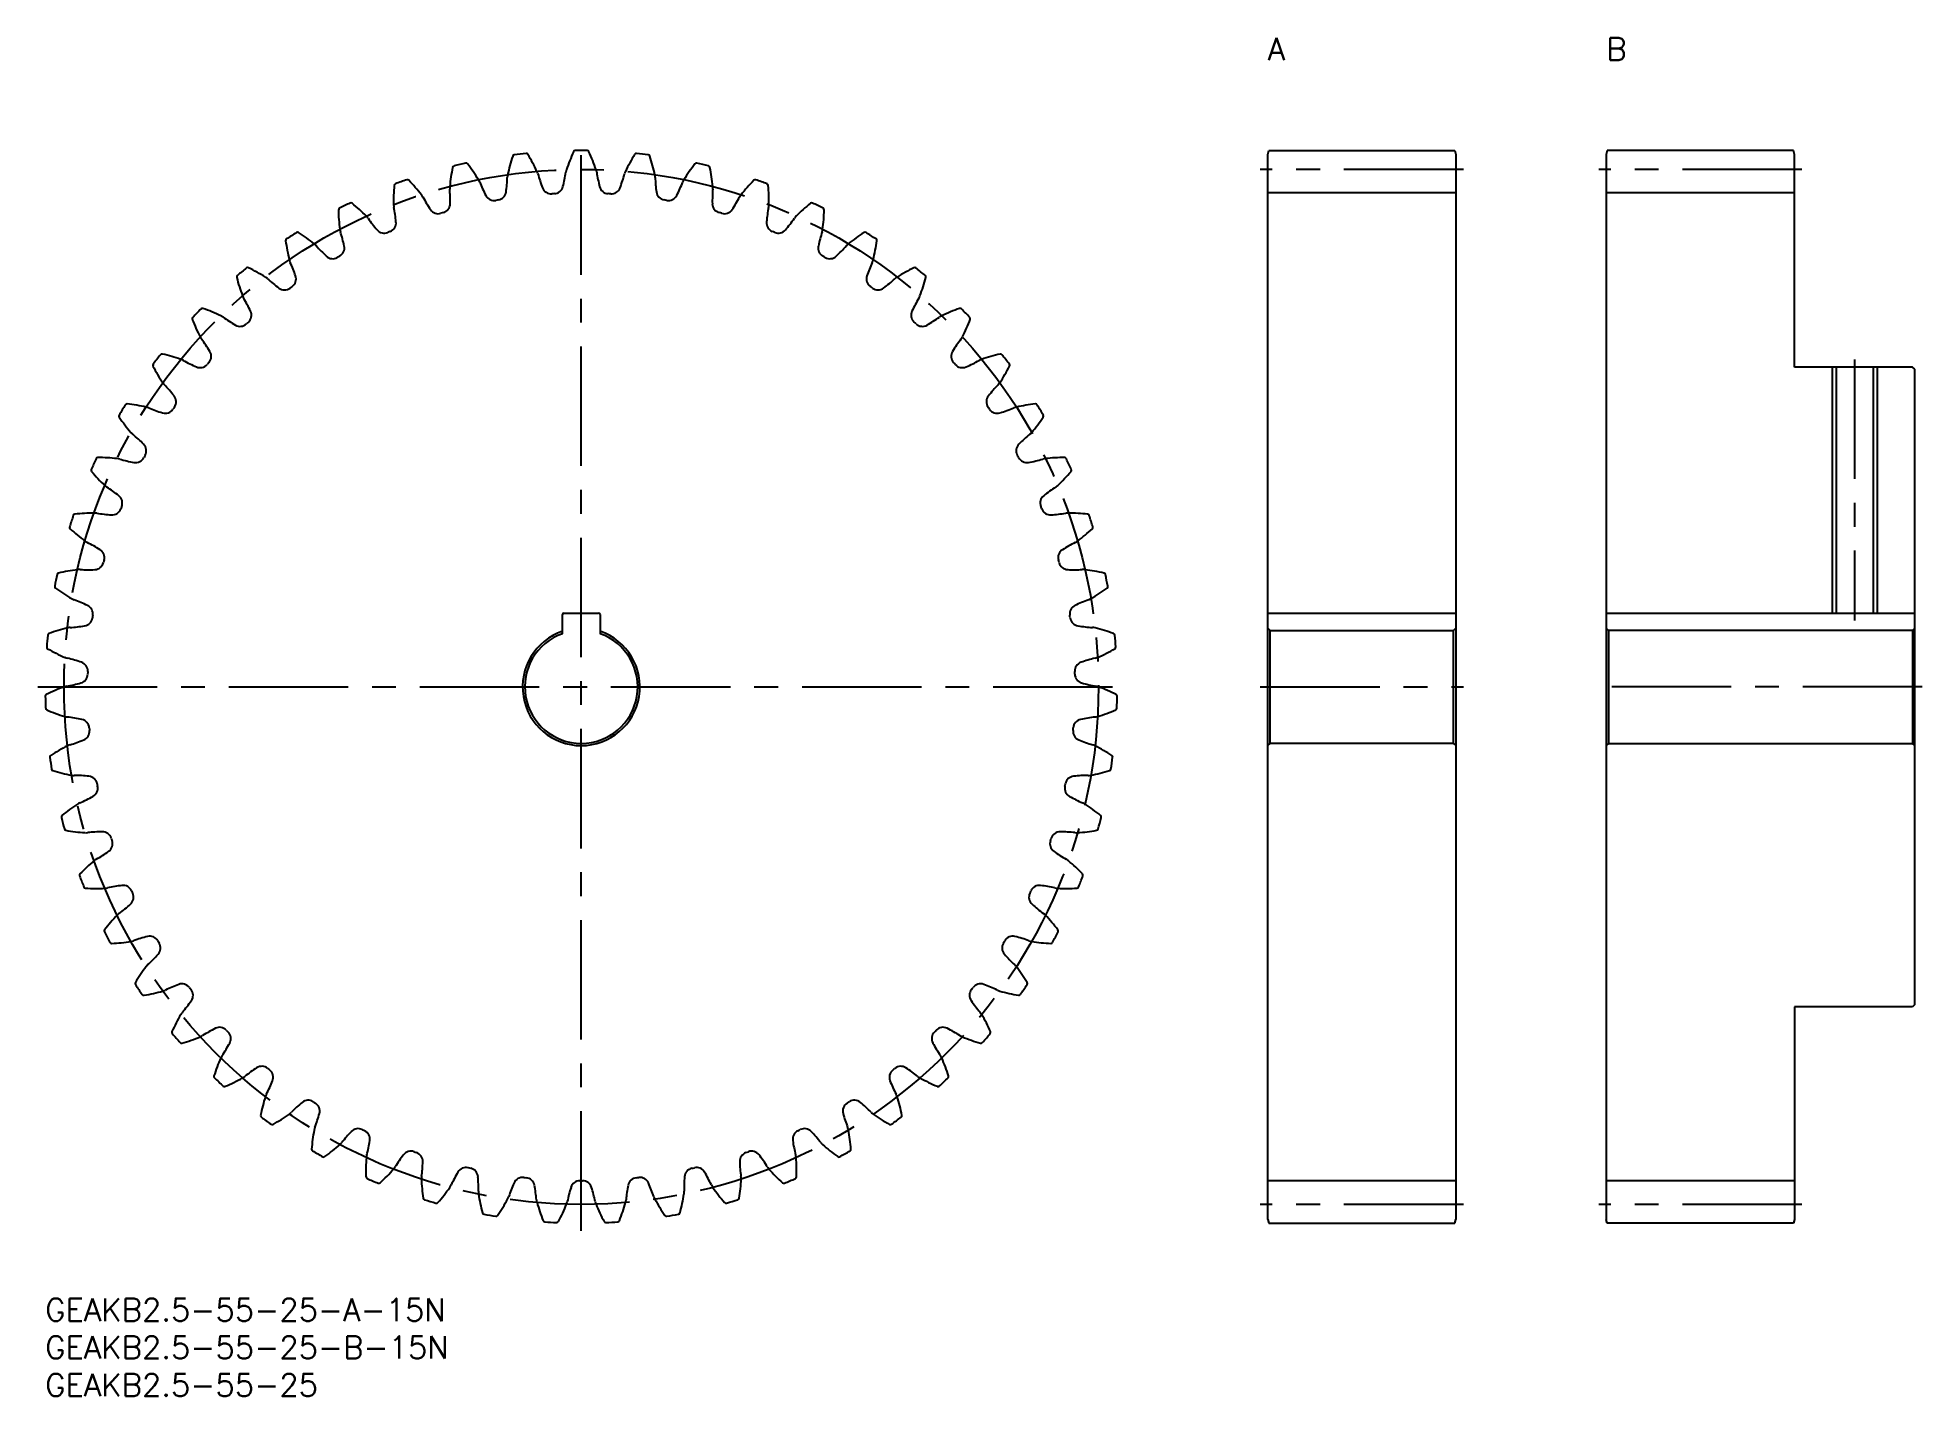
# Model space of a CAD drawing. Extents: x -1 to 250, y -13 to 167.
import ezdxf

# ---------------------------------------------------------------- set-up
doc = ezdxf.new("R2010")
doc.units = 0
doc.header["$LTSCALE"] = 0.5
doc.linetypes.add('CENTER', pattern=[50.8, 31.75, -6.35, 6.35, -6.35])
for name, color, linetype in [('MSM_CENTER', 1, 'CENTER'), ('MSM_CONTINUOUS', 7, 'CONTINUOUS'), ('MSM_NARROW', 5, 'CONTINUOUS'), ('MSM_PART_NUMBER', 7, 'CONTINUOUS')]:
    doc.layers.add(name, color=color, linetype=linetype)
doc.styles.get("Standard").update_dxf_attribs({"font": 'txt.shx', "height": 2, "bigfont": 'bigfont.shx'})

# ---------------------------------------------------------------- blocks, each defined once
blk = doc.blocks.new('*U3')
at = {"layer": 'MSM_PART_NUMBER'}
blk.add_text('GEAKB2.5-55-25-A-15N', height=3, dxfattribs=at).set_placement((0, -3))
blk = doc.blocks.new('*U4')
at = {"layer": 'MSM_PART_NUMBER'}
blk.add_text('GEAKB2.5-55-25-B-15N', height=3, dxfattribs=at).set_placement((0, -8))
blk = doc.blocks.new('*U5')
at = {"layer": 'MSM_PART_NUMBER'}
blk.add_text('GEAKB2.5-55-25', height=3, dxfattribs=at).set_placement((0, -13))
blk = doc.blocks.new('*U6')
at = {"layer": 'MSM_PART_NUMBER'}
blk.add_text('A', height=3, dxfattribs=at).set_placement((162.5, 164.5))
blk = doc.blocks.new('*U7')
at = {"layer": 'MSM_PART_NUMBER'}
blk.add_text('B', height=3, dxfattribs=at).set_placement((207.5, 164.5))

msp = doc.modelspace()

# ---------------------------------------------------------------- linework, layer by layer
at = {"layer": 'MSM_CENTER'}
for p, q in [((71.25, 9), (71.25, 153.5)), ((188.5, 150), (161.5, 150)), ((233.5, 150), (206.5, 150)), ((240.5, 124.75), (240.5, 90.05)), ((-1, 81.25), (143.5, 81.25)), ((161.5, 81.25), (188.5, 81.25)), ((249.5, 81.25), (206.5, 81.25)), ((188.5, 12.5), (161.5, 12.5)), ((233.5, 12.5), (206.5, 12.5))]:
    msp.add_line(p, q, dxfattribs=at)
msp.add_circle((71.25, 81.25), 68.75, dxfattribs=at)
at = {"layer": 'MSM_CONTINUOUS'}
for p, q in [((162.5, 152), (162.63, 152.5)), ((162.5, 10.5), (162.5, 152)), ((162.63, 152.5), (187.37, 152.5)), ((187.37, 152.5), (187.5, 152)), ((187.5, 152), (187.5, 10.5)), ((207.63, 152.5), (207.5, 152)), ((207.5, 152), (207.5, 10.5)), ((232.37, 152.5), (207.63, 152.5)), ((232.5, 152), (232.37, 152.5)), ((232.5, 123.75), (232.5, 152)), ((187.5, 146.88), (162.5, 146.88)), ((232.5, 146.88), (207.5, 146.88)), ((248.2, 123.75), (232.5, 123.75)), ((238.04, 123.75), (238.04, 91.05)), ((242.96, 123.75), (242.96, 91.05)), ((248.5, 123.45), (248.2, 123.75)), ((248.5, 39.05), (248.5, 123.45)), ((68.75, 88.32), (68.75, 90.85)), ((68.95, 91.05), (73.55, 91.05)), ((73.75, 90.85), (73.75, 88.32)), ((162.5, 91.05), (187.5, 91.05)), ((207.5, 91.05), (248.5, 91.05)), ((162.8, 88.75), (162.5, 89.05)), ((162.8, 73.75), (162.8, 88.75)), ((162.8, 88.75), (187.2, 88.75)), ((187.5, 89.05), (187.2, 88.75)), ((187.2, 73.75), (187.2, 88.75)), ((207.5, 89.05), (207.8, 88.75)), ((207.8, 88.75), (207.8, 73.75)), ((248.2, 88.75), (207.8, 88.75)), ((248.2, 88.75), (248.5, 89.05)), ((248.2, 88.75), (248.2, 73.75)), ((162.5, 73.45), (162.8, 73.75)), ((187.2, 73.75), (162.8, 73.75)), ((187.2, 73.75), (187.5, 73.45)), ((207.8, 73.75), (207.5, 73.45)), ((207.8, 73.75), (248.2, 73.75)), ((248.5, 73.45), (248.2, 73.75)), ((248.2, 38.75), (232.5, 38.75)), ((232.5, 38.75), (232.5, 10.5)), ((248.5, 39.05), (248.2, 38.75)), ((187.5, 15.63), (162.5, 15.63)), ((232.5, 15.63), (207.5, 15.63)), ((162.5, 10.5), (162.63, 10)), ((187.37, 10), (187.5, 10.5)), ((207.63, 10), (207.5, 10.5)), ((232.5, 10.5), (232.37, 10)), ((162.63, 10), (187.37, 10)), ((232.37, 10), (207.63, 10))]:
    msp.add_line(p, q, dxfattribs=at)
for centre, radius, start, end in [((54.4, 150.22), 0.25, 103.7283, 168.0539), ((71.25, 81.25), 71.25, 102.4535, 103.7283), ((55.94, 150.58), 0.25, 38.1278, 102.4536), ((38.83, 137.15), 22, 31.4545, 38.1279), ((83, 144.79), 22, 161.5085, 168.1818), ((62.37, 151.69), 0.25, 97.1828, 161.5084), ((71.25, 81.25), 71.25, 95.9081, 97.1828), ((63.94, 151.87), 0.25, 31.5824, 95.9081), ((45.41, 140.48), 22, 24.9091, 31.5824), ((90.17, 143.04), 22, 154.963, 161.6364), ((70.46, 152.25), 0.25, 90.6374, 154.963), ((71.25, 81.25), 71.25, 89.3626, 90.6374), ((72.04, 152.25), 0.25, 25.037, 89.3626), ((52.33, 143.04), 22, 18.3636, 25.037), ((97.09, 140.48), 22, 148.4176, 155.0909), ((78.56, 151.87), 0.25, 84.0916, 148.4175), ((71.25, 81.25), 71.25, 82.8172, 84.0919), ((80.13, 151.69), 0.25, 18.4915, 82.8172), ((59.5, 144.79), 22, 11.8182, 18.4915), ((103.67, 137.15), 22, 141.8721, 148.5455), ((86.56, 150.58), 0.25, 77.5465, 141.8721), ((71.25, 81.25), 71.25, 76.2717, 77.5465), ((88.1, 150.22), 0.25, 11.9461, 76.2718), ((68.3, 145.8), 22, 174.5994, 181.2727), ((46.65, 147.85), 0.25, 110.2737, 174.5993), ((71.25, 81.25), 71.25, 108.999, 110.2737), ((48.14, 148.38), 0.25, 44.6734, 108.999), ((32.67, 133.09), 22, 38, 44.6734), ((75.68, 145.72), 22, 168.0539, 174.7273), ((55.83, 147.55), 2.07, 21.4086, 31.4545), ((74.82, 155.01), 18.33, 201.4455, 207.5223), ((43.1, 149.52), 18.33, 352.114, 358.1909), ((63.49, 148.88), 2.07, 168.1818, 178.2278), ((63.49, 148.88), 2.07, 14.8631, 24.9091), ((83.21, 154.12), 18.33, 194.9, 200.9769), ((51.06, 152.28), 18.33, 345.5686, 351.6454), ((71.25, 149.32), 2.07, 161.6364, 171.6824), ((71.25, 149.32), 2.07, 8.3176, 18.3636), ((91.44, 152.28), 18.33, 188.3546, 194.4314), ((59.29, 154.12), 18.33, 339.0231, 345.1), ((79.01, 148.88), 2.07, 155.0909, 165.1369), ((79.01, 148.88), 2.07, 1.7722, 11.8182), ((99.4, 149.52), 18.33, 181.8091, 187.886), ((67.68, 155.01), 18.33, 332.4777, 338.5545), ((86.67, 147.55), 2.07, 148.5454, 158.5914), ((66.82, 145.72), 22, 5.2727, 11.9461), ((109.83, 133.09), 22, 135.3266, 142), ((94.36, 148.38), 0.25, 71.0007, 135.3266), ((71.25, 81.25), 71.25, 69.7263, 71.001), ((95.85, 147.85), 0.25, 5.4006, 69.7263), ((74.2, 145.8), 22, 358.7273, 5.4006), ((71.25, 81.25), 71.25, 115.5444, 116.8192), ((40.63, 145.31), 0.25, 51.2188, 115.5445), ((27.01, 128.35), 22, 44.5455, 51.2188), ((48.38, 145.36), 2.07, 181.2727, 191.3187), ((48.38, 145.36), 2.07, 27.954, 38), ((66.39, 154.94), 18.33, 207.9909, 214.0678), ((52.58, 145.47), 1.25, 286.2122, 358.6595), ((55.83, 147.55), 2.07, 174.7273, 184.7733), ((35.5, 145.87), 18.33, 358.6595, 4.7363), ((59.67, 147.12), 1.25, 207.5223, 279.9697), ((71.25, 81.25), 65.63, 99.6667, 99.9697), ((60.02, 147.18), 1.25, 279.6667, 352.114), ((67.26, 148.01), 1.25, 200.9769, 273.4242), ((71.25, 81.25), 65.63, 93.1213, 93.4242), ((67.61, 148.03), 1.25, 273.1213, 345.5686), ((74.89, 148.03), 1.25, 194.4314, 266.8787), ((71.25, 81.25), 65.63, 86.5758, 86.8787), ((75.24, 148.01), 1.25, 266.5758, 339.0231), ((82.48, 147.18), 1.25, 187.8859, 260.3333), ((71.25, 81.25), 65.63, 80.0303, 80.3333), ((82.83, 147.12), 1.25, 260.0303, 332.4777), ((107, 145.87), 18.33, 175.2637, 181.3405), ((89.92, 145.47), 1.25, 181.3405, 253.7878), ((86.67, 147.55), 2.07, 355.2267, 5.2727), ((76.11, 154.94), 18.33, 325.9322, 332.0091), ((94.12, 145.36), 2.07, 142, 152.046), ((94.12, 145.36), 2.07, 348.6813, 358.7273), ((115.49, 128.35), 22, 128.7812, 135.4545), ((101.87, 145.31), 0.25, 64.4556, 128.7811), ((71.25, 81.25), 71.25, 63.1808, 64.4556), ((39.22, 144.61), 0.25, 116.8192, 181.1448), ((60.96, 145.05), 22, 181.1448, 187.8182), ((41.22, 142.34), 2.07, 34.4995, 44.5455), ((58.02, 153.9), 18.33, 214.5364, 220.6132), ((45.38, 142.92), 1.25, 292.7576, 5.2049), ((28.37, 141.37), 18.33, 5.2049, 11.2818), ((52.24, 145.37), 1.25, 214.0678, 286.5151), ((71.25, 81.25), 65.63, 106.2122, 106.5151), ((71.25, 81.25), 65.63, 73.4849, 73.7878), ((90.26, 145.37), 1.25, 253.4849, 325.9322), ((114.13, 141.37), 18.33, 168.7182, 174.7951), ((97.12, 142.92), 1.25, 174.795, 247.2424), ((84.48, 153.9), 18.33, 319.3868, 325.4636), ((101.28, 142.34), 2.07, 135.4545, 145.5005), ((81.54, 145.05), 22, 352.1818, 358.8552), ((103.28, 144.61), 0.25, 358.8552, 63.1808), ((32.2, 140.55), 0.25, 123.3646, 187.6903), ((53.76, 143.46), 22, 187.6903, 194.3636), ((71.25, 81.25), 71.25, 122.0899, 123.3646), ((33.53, 141.4), 0.25, 57.7643, 122.0899), ((21.93, 123), 22, 51.0909, 57.7643), ((41.22, 142.34), 2.07, 187.8182, 197.8642), ((21.79, 136.09), 18.33, 11.7504, 17.8272), ((45.05, 142.78), 1.25, 220.6132, 293.0606), ((71.25, 81.25), 65.63, 112.7576, 113.0606), ((71.25, 81.25), 65.63, 66.9394, 67.2424), ((97.45, 142.78), 1.25, 246.9394, 319.3867), ((120.71, 136.09), 18.33, 162.1728, 168.2496), ((101.28, 142.34), 2.07, 342.1358, 352.1818), ((120.57, 123), 22, 122.2357, 128.9091), ((108.97, 141.4), 0.25, 57.9101, 122.2357), ((71.25, 81.25), 71.25, 56.6354, 57.9101), ((88.74, 143.46), 22, 345.6364, 352.3097), ((110.3, 140.55), 0.25, 352.3097, 56.6354), ((34.45, 138.51), 2.07, 194.3636, 204.4096), ((34.45, 138.51), 2.07, 41.0449, 51.0909), ((49.83, 151.92), 18.33, 221.0818, 227.1587), ((38.21, 139.39), 1.25, 227.1587, 299.606), ((71.25, 81.25), 65.63, 119.3031, 119.606), ((38.52, 139.57), 1.25, 299.3031, 11.7504), ((103.98, 139.57), 1.25, 168.2496, 240.6969), ((71.25, 81.25), 65.63, 60.394, 60.6969), ((104.29, 139.39), 1.25, 240.394, 312.8413), ((92.67, 151.92), 18.33, 312.8413, 318.9182), ((108.05, 138.51), 2.07, 128.9091, 138.9551), ((108.05, 138.51), 2.07, 335.5904, 345.6364), ((25.7, 135.71), 0.25, 129.9101, 194.2357), ((46.78, 141.06), 22, 194.2357, 200.9091), ((71.25, 81.25), 71.25, 128.6354, 129.9101), ((26.92, 136.71), 0.25, 64.3097, 128.6354), ((17.49, 117.11), 22, 57.6364, 64.3097), ((28.16, 133.95), 2.07, 47.5904, 57.6364), ((41.91, 149.02), 18.33, 227.6273, 233.7041), ((15.87, 130.09), 18.33, 18.2959, 24.3727), ((32.09, 135.46), 1.25, 305.8485, 18.2958), ((110.41, 135.46), 1.25, 161.7041, 234.1515), ((126.63, 130.09), 18.33, 155.6273, 161.7041), ((100.59, 149.02), 18.33, 306.2959, 312.3727), ((114.34, 133.95), 2.07, 122.3636, 132.4096), ((125.01, 117.11), 22, 115.6903, 122.3636), ((115.58, 136.71), 0.25, 51.3646, 115.6902), ((71.25, 81.25), 71.25, 50.0899, 51.3646), ((95.72, 141.06), 22, 339.0909, 345.7643), ((116.8, 135.71), 0.25, 345.7643, 50.0899), ((28.16, 133.95), 2.07, 200.9091, 210.9551), ((10.66, 123.46), 18.33, 24.8413, 30.9182), ((31.8, 135.25), 1.25, 233.7042, 306.1515), ((71.25, 81.25), 65.63, 125.8485, 126.1515), ((71.25, 81.25), 65.63, 53.8485, 54.1515), ((110.7, 135.25), 1.25, 233.8485, 306.2958), ((131.84, 123.46), 18.33, 149.0818, 155.1587), ((114.34, 133.95), 2.07, 329.0449, 339.0909), ((19.79, 130.16), 0.25, 136.4556, 200.7812), ((71.25, 81.25), 71.25, 135.1808, 136.4556), ((20.89, 131.3), 0.25, 70.8552, 135.1808), ((13.75, 110.75), 22, 64.1818, 70.8552), ((22.43, 128.69), 2.07, 54.1358, 64.1818), ((34.38, 145.23), 18.33, 234.1728, 240.2496), ((26.16, 130.64), 1.25, 312.394, 24.8413), ((116.34, 130.64), 1.25, 155.1587, 227.606), ((108.12, 145.23), 18.33, 299.7504, 305.8272), ((120.07, 128.69), 2.07, 115.8182, 125.8642), ((128.75, 110.75), 22, 109.1448, 115.8182), ((121.61, 131.3), 0.25, 44.8192, 109.1448), ((71.25, 81.25), 71.25, 43.5444, 44.8192), ((122.71, 130.16), 0.25, 339.2188, 43.5445), ((40.12, 137.88), 22, 200.7812, 207.4545), ((25.9, 130.4), 1.25, 240.2496, 312.6969), ((71.25, 81.25), 65.63, 132.394, 132.6969), ((71.25, 81.25), 65.63, 47.3031, 47.606), ((116.6, 130.4), 1.25, 227.3031, 299.7504), ((102.38, 137.88), 22, 332.5455, 339.2188), ((71.25, 81.25), 71.25, 141.7263, 143.001), ((15.51, 125.23), 0.25, 77.4006, 141.7262), ((10.77, 104), 22, 70.7273, 77.4006), ((22.43, 128.69), 2.07, 207.4545, 217.5005), ((6.24, 116.28), 18.33, 31.3868, 37.4636), ((20.83, 125.18), 1.25, 318.9394, 31.3867), ((121.67, 125.18), 1.25, 148.6132, 221.0606), ((136.26, 116.28), 18.33, 142.5364, 148.6132), ((120.07, 128.69), 2.07, 322.4995, 332.5455), ((131.73, 104), 22, 102.5994, 109.2727), ((126.99, 125.23), 0.25, 38.2737, 102.5993), ((71.25, 81.25), 71.25, 36.999, 38.2737), ((14.55, 123.98), 0.25, 143.001, 207.3266), ((33.87, 133.96), 22, 207.3266, 214), ((17.35, 122.82), 2.07, 60.6813, 70.7273), ((27.32, 140.61), 18.33, 240.7182, 246.7951), ((20.59, 124.91), 1.25, 246.7951, 319.2424), ((71.25, 81.25), 65.63, 138.9394, 139.2424), ((71.25, 81.25), 65.63, 40.7576, 41.0606), ((121.91, 124.91), 1.25, 220.7576, 293.2049), ((115.18, 140.61), 18.33, 293.2049, 299.2818), ((125.15, 122.82), 2.07, 109.2727, 119.3187), ((108.63, 133.96), 22, 326, 332.6734), ((127.95, 123.98), 0.25, 332.6734, 36.999), ((17.35, 122.82), 2.07, 214, 224.046), ((2.67, 108.64), 18.33, 37.9322, 44.0091), ((139.83, 108.64), 18.33, 135.9909, 142.0678), ((125.15, 122.82), 2.07, 315.954, 326), ((71.25, 81.25), 71.25, 148.2717, 149.5465), ((10.86, 118.59), 0.25, 83.9461, 148.2717), ((8.57, 96.96), 22, 77.2727, 83.9461), ((12.96, 116.4), 2.07, 67.2267, 77.2727), ((20.84, 135.22), 18.33, 247.2637, 253.3405), ((15.95, 118.85), 1.25, 253.3405, 325.7878), ((71.25, 81.25), 65.63, 145.4849, 145.7878), ((16.15, 119.14), 1.25, 325.4849, 37.9322), ((126.35, 119.14), 1.25, 142.0678, 214.5151), ((71.25, 81.25), 65.63, 34.2122, 34.5151), ((126.55, 118.85), 1.25, 214.2122, 286.6595), ((121.66, 135.22), 18.33, 286.6595, 292.7363), ((129.54, 116.4), 2.07, 102.7273, 112.7733), ((133.93, 96.96), 22, 96.0539, 102.7273), ((131.64, 118.59), 0.25, 31.7283, 96.0539), ((71.25, 81.25), 71.25, 30.4535, 31.7283), ((10.05, 117.24), 0.25, 149.5465, 213.8721), ((28.1, 129.36), 22, 213.8721, 220.5455), ((114.4, 129.36), 22, 319.4545, 326.1279), ((132.45, 117.24), 0.25, 326.1279, 30.4536), ((12.96, 116.4), 2.07, 220.5455, 230.5914), ((0, 100.65), 18.33, 44.4777, 50.5545), ((12.19, 112.61), 1.25, 332.0303, 44.4777), ((130.31, 112.61), 1.25, 135.5223, 207.9697), ((142.5, 100.65), 18.33, 129.4455, 135.5223), ((129.54, 116.4), 2.07, 309.4086, 319.4545), ((71.25, 81.25), 71.25, 154.8172, 156.0919), ((7, 111.46), 0.25, 90.4915, 154.8171), ((7.18, 89.71), 22, 83.8182, 90.4915), ((9.33, 109.53), 2.07, 73.7722, 83.8182), ((15.02, 129.12), 18.33, 253.8091, 259.886), ((12.02, 112.3), 1.25, 259.8859, 332.3333), ((71.25, 81.25), 65.62, 152.0303, 152.3333), ((71.25, 81.25), 65.63, 27.6667, 27.9697), ((130.48, 112.3), 1.25, 207.6667, 280.114), ((127.48, 129.12), 18.33, 280.114, 286.1909), ((133.17, 109.53), 2.07, 96.1818, 106.2278), ((135.32, 89.71), 22, 89.5085, 96.1818), ((135.5, 111.46), 0.25, 25.1828, 89.5084), ((71.25, 81.25), 71.25, 23.9081, 25.1828), ((6.34, 110.02), 0.25, 156.0919, 220.4175), ((22.9, 124.13), 22, 220.4176, 227.0909), ((9.33, 109.53), 2.07, 227.0909, 237.1369), ((-1.75, 92.4), 18.33, 51.0231, 57.1), ((144.25, 92.4), 18.33, 122.9, 128.9769), ((133.17, 109.53), 2.07, 302.8631, 312.9091), ((119.6, 124.13), 22, 312.9091, 319.5824), ((136.16, 110.02), 0.25, 319.5824, 23.908), ((9, 105.68), 1.25, 338.5758, 51.0231), ((71.25, 81.25), 65.62, 158.5758, 158.8787), ((133.5, 105.68), 1.25, 128.9769, 201.4242), ((71.25, 81.25), 65.63, 21.1213, 21.4242), ((71.25, 81.25), 71.25, 161.3626, 162.6374), ((3.97, 103.94), 0.25, 97.037, 161.3626), ((6.64, 82.35), 22, 90.3636, 97.037), ((6.51, 102.28), 2.07, 80.3176, 90.3636), ((9.93, 122.4), 18.33, 260.3546, 266.4314), ((8.87, 105.35), 1.25, 266.4314, 338.8787), ((133.63, 105.35), 1.25, 201.1212, 273.5686), ((132.57, 122.4), 18.33, 273.5686, 279.6454), ((135.99, 102.28), 2.07, 89.6364, 99.6824), ((135.86, 82.35), 22, 82.963, 89.6364), ((138.53, 103.94), 0.25, 18.6374, 82.963), ((71.25, 81.25), 71.25, 17.3626, 18.6374), ((3.49, 102.44), 0.25, 162.6374, 226.963), ((18.33, 118.34), 22, 226.963, 233.6364), ((6.51, 102.28), 2.07, 233.6364, 243.6824), ((-2.54, 84), 18.33, 57.5686, 63.6454), ((145.04, 84), 18.33, 116.3546, 122.4314), ((135.99, 102.28), 2.07, 296.3176, 306.3636), ((124.17, 118.34), 22, 306.3636, 313.037), ((139.01, 102.44), 0.25, 313.037, 17.3626), ((6.53, 98.08), 1.25, 272.9769, 345.4242), ((6.62, 98.42), 1.25, 345.1213, 57.5686), ((71.25, 81.25), 65.63, 165.1213, 165.4242), ((135.88, 98.42), 1.25, 122.4314, 194.8787), ((71.25, 81.25), 65.62, 14.5758, 14.8787), ((135.97, 98.08), 1.25, 194.5758, 267.0231), ((71.25, 81.25), 71.25, 167.9081, 169.1828), ((1.83, 96.12), 0.25, 103.5824, 167.908), ((6.93, 74.98), 22, 96.9091, 103.5824), ((4.54, 94.77), 2.07, 86.8631, 96.9091), ((5.64, 115.14), 18.33, 266.9, 272.9769), ((136.86, 115.14), 18.33, 267.0231, 273.1), ((137.96, 94.77), 2.07, 83.0909, 93.1369), ((135.57, 74.98), 22, 76.4176, 83.0909), ((140.67, 96.12), 0.25, 12.0919, 76.4175), ((71.25, 81.25), 71.25, 10.8172, 12.0919), ((1.51, 94.57), 0.25, 169.1828, 233.5084), ((14.45, 112.06), 22, 233.5085, 240.1818), ((4.54, 94.77), 2.07, 240.1818, 250.2278), ((-2.38, 75.57), 18.33, 64.114, 70.1909), ((144.88, 75.57), 18.33, 109.8091, 115.886), ((137.96, 94.77), 2.07, 289.7722, 299.8182), ((128.05, 112.06), 22, 299.8182, 306.4915), ((140.99, 94.57), 0.25, 306.4915, 10.8171), ((5.03, 90.59), 1.25, 279.5223, 351.9697), ((5.08, 90.94), 1.25, 351.6667, 64.114), ((71.25, 81.25), 65.63, 171.6667, 171.9697), ((68.95, 90.85), 0.2, 90, 180), ((73.55, 90.85), 0.2, 0, 90), ((137.42, 90.94), 1.25, 115.8859, 188.3333), ((71.25, 81.25), 65.62, 8.0303, 8.3333), ((137.47, 90.59), 1.25, 188.0303, 260.4777), ((71.25, 81.25), 71.25, 174.4535, 175.7283), ((0.58, 88.11), 0.25, 110.1279, 174.4535), ((8.07, 67.69), 22, 103.4545, 110.1279), ((3.43, 87.08), 2.07, 93.4086, 103.4545), ((2.2, 107.44), 18.33, 273.4455, 279.5223), ((71.25, 81.25), 7.8, 108.6939, 71.3061), ((71.25, 81.25), 7.5, 109.4712, 70.5288), ((140.3, 107.44), 18.33, 260.4777, 266.5545), ((139.07, 87.08), 2.07, 76.5455, 86.5914), ((134.43, 67.69), 22, 69.8721, 76.5455), ((141.92, 88.11), 0.25, 5.5465, 69.8721), ((71.25, 81.25), 71.25, 4.2717, 5.5465), ((0.45, 86.54), 0.25, 175.7283, 240.0539), ((11.3, 105.38), 22, 240.0539, 246.7273), ((3.43, 87.08), 2.07, 246.7273, 256.7733), ((139.07, 87.08), 2.07, 283.2267, 293.2727), ((131.2, 105.38), 22, 293.2727, 299.9461), ((142.05, 86.54), 0.25, 299.9461, 4.2717), ((-1.25, 67.22), 18.33, 70.6595, 76.7363), ((4.4, 82.98), 1.25, 286.0678, 358.5151), ((4.41, 83.34), 1.25, 358.2122, 70.6595), ((71.25, 81.25), 65.63, 178.2122, 178.5151), ((138.09, 83.34), 1.25, 109.3405, 181.7878), ((71.25, 81.25), 65.62, 1.4849, 1.7878), ((138.1, 82.98), 1.25, 181.4849, 253.9322), ((143.75, 67.22), 18.33, 103.2637, 109.3405), ((0.26, 80.01), 0.25, 116.6734, 180.9989), ((10.02, 60.58), 22, 110, 116.6734), ((3.21, 79.31), 2.07, 99.954, 110), ((-0.33, 99.4), 18.33, 279.9909, 286.0678), ((142.83, 99.4), 18.33, 253.9322, 260.0091), ((139.29, 79.31), 2.07, 70, 80.046), ((132.48, 60.58), 22, 63.3266, 70), ((142.24, 80.01), 0.25, 359.0007, 63.3266), ((71.25, 81.25), 71.25, 180.999, 182.2737), ((0.31, 78.43), 0.25, 182.2737, 246.5993), ((8.94, 98.39), 22, 246.5994, 253.2727), ((133.56, 98.39), 22, 286.7273, 293.4006), ((142.19, 78.43), 0.25, 293.4006, 357.7262), ((71.25, 81.25), 71.25, 357.7263, 359.001), ((3.21, 79.31), 2.07, 253.2727, 263.3187), ((0.82, 59.04), 18.33, 77.2049, 83.2818), ((4.61, 75.7), 1.25, 4.7576, 77.2049), ((4.64, 75.35), 1.25, 292.6132, 5.0606), ((71.25, 81.25), 65.62, 184.7576, 185.0606), ((137.86, 75.35), 1.25, 174.9394, 247.3867), ((71.25, 81.25), 65.62, 354.9394, 355.2424), ((137.89, 75.7), 1.25, 102.795, 175.2424), ((141.68, 59.04), 18.33, 96.7182, 102.7951), ((139.29, 79.31), 2.07, 276.6813, 286.7273), ((12.78, 53.73), 22, 116.5455, 123.2188), ((3.87, 71.56), 2.07, 106.4995, 116.5455), ((-1.93, 91.12), 18.33, 286.5364, 292.6132), ((144.43, 91.12), 18.33, 247.3868, 253.4636), ((138.63, 71.56), 2.07, 63.4545, 73.5005), ((129.72, 53.73), 22, 56.7812, 63.4545), ((0.86, 71.93), 0.25, 123.2188, 187.5444), ((71.25, 81.25), 71.25, 187.5444, 188.8192), ((1.09, 70.36), 0.25, 188.8192, 253.1448), ((141.41, 70.36), 0.25, 286.8552, 351.1808), ((71.25, 81.25), 71.25, 351.1808, 352.4556), ((141.64, 71.93), 0.25, 352.4552, 56.7811), ((7.4, 91.18), 22, 253.1448, 259.8182), ((3.87, 71.56), 2.07, 259.8182, 269.8642), ((3.81, 51.16), 18.33, 83.7504, 89.8272), ((5.67, 68.14), 1.25, 11.3031, 83.7504), ((5.74, 67.8), 1.25, 299.1587, 11.606), ((71.25, 81.25), 65.63, 191.3031, 191.606), ((136.76, 67.8), 1.25, 168.394, 240.8413), ((71.25, 81.25), 65.63, 348.394, 348.6969), ((136.83, 68.14), 1.25, 96.2496, 168.6969), ((138.69, 51.16), 18.33, 90.1728, 96.2496), ((138.63, 71.56), 2.07, 270.1358, 280.1818), ((135.1, 91.18), 22, 280.1818, 286.8552), ((16.3, 47.25), 22, 123.0909, 129.7643), ((5.42, 63.95), 2.07, 113.0449, 123.0909), ((-2.58, 82.71), 18.33, 293.0818, 299.1587), ((145.08, 82.71), 18.33, 240.8413, 246.9182), ((137.08, 63.95), 2.07, 56.9091, 66.9551), ((126.2, 47.25), 22, 50.2357, 56.9091), ((2.39, 63.97), 0.25, 129.7643, 194.0899), ((71.25, 81.25), 71.25, 194.0899, 195.3646), ((71.25, 81.25), 71.25, 344.6354, 345.9101), ((140.11, 63.97), 0.25, 345.9098, 50.2357), ((2.79, 62.44), 0.25, 195.3646, 259.6903), ((6.68, 83.84), 22, 259.6903, 266.3636), ((5.42, 63.95), 2.07, 266.3636, 276.4096), ((7.68, 43.67), 18.33, 90.2959, 96.3727), ((7.59, 60.75), 1.25, 17.8485, 90.2958), ((7.7, 60.42), 1.25, 305.7041, 18.1515), ((71.25, 81.25), 65.63, 197.8485, 198.1515), ((134.8, 60.42), 1.25, 161.8485, 234.2958), ((71.25, 81.25), 65.62, 341.8485, 342.1515), ((134.91, 60.75), 1.25, 89.7041, 162.1515), ((134.82, 43.67), 18.33, 83.6273, 89.7041), ((137.08, 63.95), 2.07, 263.5904, 273.6364), ((135.82, 83.84), 22, 273.6364, 280.3097), ((139.71, 62.44), 0.25, 280.3097, 344.6353), ((20.53, 41.2), 22, 129.6364, 136.3097), ((7.82, 56.55), 2.07, 119.5904, 129.6364), ((-2.27, 74.29), 18.33, 299.6273, 305.7041), ((144.77, 74.29), 18.33, 234.2959, 240.3727), ((134.68, 56.55), 2.07, 50.3636, 60.4096), ((121.97, 41.2), 22, 43.6903, 50.3636), ((4.81, 56.23), 0.25, 136.3097, 200.6353), ((71.25, 81.25), 71.25, 200.6354, 201.9101), ((71.25, 81.25), 71.25, 338.0899, 339.3646), ((137.69, 56.23), 0.25, 339.3643, 43.6902), ((5.38, 54.76), 0.25, 201.9101, 266.2357), ((6.81, 76.46), 22, 266.2357, 272.9091), ((7.82, 56.55), 2.07, 272.9091, 282.9551), ((12.38, 36.67), 18.33, 96.8413, 102.9182), ((10.35, 53.63), 1.25, 24.394, 96.8413), ((10.49, 53.31), 1.25, 312.2496, 24.6969), ((71.25, 81.25), 65.62, 204.394, 204.6969), ((132.01, 53.31), 1.25, 155.3031, 227.7504), ((71.25, 81.25), 65.63, 335.3031, 335.606), ((132.15, 53.63), 1.25, 83.1587, 155.606), ((130.12, 36.67), 18.33, 77.0818, 83.1587), ((134.68, 56.55), 2.07, 257.0449, 267.0909), ((135.69, 76.46), 22, 267.0909, 273.7643), ((137.12, 54.76), 0.25, 273.7643, 338.0899), ((25.43, 35.68), 22, 136.1818, 142.8552), ((11.05, 49.48), 2.07, 126.1358, 136.1818), ((-0.99, 65.95), 18.33, 306.1728, 312.2496), ((143.49, 65.95), 18.33, 227.7504, 233.8272), ((131.45, 49.48), 2.07, 43.8182, 53.8642), ((117.07, 35.68), 22, 37.1448, 43.8182), ((8.09, 48.82), 0.25, 142.8552, 207.1808), ((71.25, 81.25), 71.25, 207.1808, 208.4556), ((17.85, 30.25), 18.33, 103.3868, 109.4636), ((13.89, 46.87), 1.25, 30.9394, 103.3867), ((128.61, 46.87), 1.25, 76.6132, 149.0606), ((124.65, 30.25), 18.33, 70.5364, 76.6132), ((71.25, 81.25), 71.25, 331.5444, 332.8192), ((134.41, 48.82), 0.25, 332.8189, 37.1448), ((8.83, 47.42), 0.25, 208.4556, 272.7812), ((7.77, 69.14), 22, 272.7812, 279.4545), ((11.05, 49.48), 2.07, 279.4545, 289.5005), ((1.22, 57.82), 18.33, 312.7182, 318.7951), ((71.25, 81.25), 65.63, 210.9394, 211.2424), ((14.07, 46.56), 1.25, 318.795, 31.2424), ((128.43, 46.56), 1.25, 148.7576, 221.2049), ((71.25, 81.25), 65.63, 328.7576, 329.0606), ((141.28, 57.82), 18.33, 221.2049, 227.2818), ((131.45, 49.48), 2.07, 250.4995, 260.5455), ((134.73, 69.14), 22, 260.5455, 267.2188), ((133.67, 47.42), 0.25, 267.2187, 331.5444), ((30.92, 30.76), 22, 142.7273, 149.4006), ((15.06, 42.83), 2.07, 132.6813, 142.7273), ((127.44, 42.83), 2.07, 37.2727, 47.3187), ((111.58, 30.76), 22, 30.5994, 37.2727), ((12.2, 41.83), 0.25, 149.4006, 213.7262), ((71.25, 81.25), 71.25, 213.7263, 215.001), ((13.09, 40.53), 0.25, 215.001, 279.3266), ((9.57, 61.99), 22, 279.3266, 286), ((15.06, 42.83), 2.07, 286, 296.046), ((24.01, 24.49), 18.33, 109.9322, 116.0091), ((18.18, 40.55), 1.25, 37.4849, 109.9322), ((71.25, 81.25), 65.63, 217.4849, 217.7878), ((18.4, 40.27), 1.25, 325.3405, 37.7878), ((124.1, 40.27), 1.25, 142.2122, 214.6595), ((71.25, 81.25), 65.63, 322.2122, 322.5151), ((124.32, 40.55), 1.25, 70.0678, 142.5151), ((118.49, 24.49), 18.33, 63.9909, 70.0678), ((127.44, 42.83), 2.07, 243.954, 254), ((132.93, 61.99), 22, 254, 260.6734), ((129.41, 40.53), 0.25, 260.6734, 324.999), ((71.25, 81.25), 71.25, 324.999, 326.2737), ((130.3, 41.83), 0.25, 326.2734, 30.5993), ((36.94, 26.49), 22, 149.2727, 155.9461), ((19.81, 36.67), 2.07, 139.2267, 149.2727), ((4.35, 49.99), 18.33, 319.2637, 325.3405), ((138.15, 49.99), 18.33, 214.6595, 220.7363), ((122.69, 36.67), 2.07, 30.7273, 40.7733), ((105.56, 26.49), 22, 24.0539, 30.7273), ((17.08, 35.35), 0.25, 155.946, 220.2717), ((71.25, 81.25), 71.25, 220.2717, 221.5465), ((30.79, 19.48), 18.33, 116.4777, 122.5545), ((23.17, 34.77), 1.25, 44.0304, 116.4777), ((71.25, 81.25), 65.63, 224.0303, 224.3333), ((23.42, 34.52), 1.25, 331.8859, 44.3333), ((119.08, 34.52), 1.25, 135.6667, 208.114), ((71.25, 81.25), 65.63, 315.6667, 315.9697), ((119.33, 34.77), 1.25, 63.5223, 135.9697), ((111.71, 19.48), 18.33, 57.4455, 63.5223), ((71.25, 81.25), 71.25, 318.4535, 319.7283), ((125.42, 35.35), 0.25, 319.7283, 24.0539), ((18.11, 34.16), 0.25, 221.5465, 285.8721), ((12.16, 55.08), 22, 285.8721, 292.5455), ((19.81, 36.67), 2.07, 292.5455, 302.5914), ((8.35, 42.57), 18.33, 325.8091, 331.886), ((134.15, 42.57), 18.33, 208.114, 214.1909), ((122.69, 36.67), 2.07, 237.4086, 247.4545), ((130.34, 55.08), 22, 247.4545, 254.1279), ((124.39, 34.16), 0.25, 254.1279, 318.4536), ((43.41, 22.94), 22, 155.8182, 162.4915), ((25.22, 31.1), 2.07, 145.7722, 155.8182), ((38.09, 15.27), 18.33, 123.0231, 129.1), ((28.78, 29.59), 1.25, 50.5758, 123.0231), ((71.25, 81.25), 65.63, 230.5758, 230.8787), ((29.05, 29.37), 1.25, 338.4314, 50.8787), ((113.45, 29.37), 1.25, 129.1213, 201.5686), ((71.25, 81.25), 65.63, 309.1213, 309.4242), ((113.72, 29.59), 1.25, 56.9769, 129.4242), ((104.41, 15.27), 18.33, 50.9, 56.9769), ((117.28, 31.1), 2.07, 24.1818, 34.2278), ((99.09, 22.94), 22, 17.5085, 24.1818), ((22.66, 29.48), 0.25, 162.4915, 226.8171), ((71.25, 81.25), 71.25, 226.8172, 228.0919), ((23.83, 28.41), 0.25, 228.0919, 292.4175), ((15.53, 48.52), 22, 292.4176, 299.0909), ((25.22, 31.1), 2.07, 299.0909, 309.1369), ((13.17, 35.65), 18.33, 332.3546, 338.4314), ((129.33, 35.65), 18.33, 201.5686, 207.6454), ((117.28, 31.1), 2.07, 230.8631, 240.9091), ((126.97, 48.52), 22, 240.9091, 247.5824), ((118.67, 28.41), 0.25, 247.5824, 311.908), ((71.25, 81.25), 71.25, 311.9081, 313.1828), ((119.84, 29.48), 0.25, 313.1828, 17.5084), ((50.23, 20.14), 22, 162.3636, 169.037), ((31.24, 26.18), 2.07, 152.3176, 162.3636), ((45.83, 11.92), 18.33, 129.5686, 135.6454), ((34.95, 25.09), 1.25, 57.1213, 129.5686), ((71.25, 81.25), 65.63, 237.1213, 237.4242), ((35.24, 24.9), 1.25, 344.9769, 57.4242), ((107.26, 24.9), 1.25, 122.5758, 195.0231), ((71.25, 81.25), 65.63, 302.5758, 302.8787), ((107.55, 25.09), 1.25, 50.4314, 122.8787), ((96.67, 11.92), 18.33, 44.3546, 50.4314), ((111.26, 26.18), 2.07, 17.6364, 27.6824), ((92.27, 20.14), 22, 10.963, 17.6364), ((28.88, 24.28), 0.25, 169.037, 233.3626), ((71.25, 81.25), 71.25, 233.3626, 234.6374), ((30.16, 23.35), 0.25, 234.6374, 298.963), ((19.63, 42.38), 22, 298.963, 305.6364), ((31.24, 26.18), 2.07, 305.6364, 315.6824), ((37.78, 21.98), 2.07, 158.8631, 168.9091), ((18.74, 29.32), 18.33, 338.9, 344.9769), ((41.58, 21.31), 1.25, 63.6667, 136.114), ((100.92, 21.31), 1.25, 43.8859, 116.3333), ((123.76, 29.32), 18.33, 195.0231, 201.1), ((104.72, 21.98), 2.07, 11.0909, 21.1369), ((111.26, 26.18), 2.07, 224.3176, 234.3636), ((122.87, 42.38), 22, 234.3636, 241.037), ((112.34, 23.35), 0.25, 241.037, 305.3626), ((71.25, 81.25), 71.25, 305.3626, 306.6374), ((113.62, 24.28), 0.25, 306.6374, 10.963), ((57.34, 18.14), 22, 168.9091, 175.5824), ((24.39, 36.75), 22, 305.5085, 312.1818), ((37.78, 21.98), 2.07, 312.1818, 322.2278), ((53.9, 9.47), 18.33, 136.114, 142.1909), ((71.25, 81.25), 65.62, 243.6667, 243.9697), ((41.9, 21.16), 1.25, 351.5223, 63.9697), ((25.01, 23.68), 18.33, 345.4455, 351.5223), ((100.6, 21.16), 1.25, 116.0303, 188.4777), ((117.49, 23.68), 18.33, 188.4777, 194.5545), ((71.25, 81.25), 65.63, 296.0303, 296.3333), ((88.6, 9.47), 18.33, 37.8091, 43.886), ((104.72, 21.98), 2.07, 217.7722, 227.8182), ((118.11, 36.75), 22, 227.8182, 234.4915), ((85.16, 18.14), 22, 4.4176, 11.0909), ((35.65, 19.82), 0.25, 175.5824, 239.908), ((71.25, 81.25), 71.25, 239.9081, 241.1828), ((37.03, 19.04), 0.25, 241.1828, 305.5084), ((64.62, 16.97), 22, 175.4545, 182.1279), ((44.75, 18.55), 2.07, 165.4086, 175.4546), ((62.19, 7.96), 18.33, 142.6595, 148.7363), ((48.61, 18.32), 1.25, 70.2122, 142.6595), ((71.25, 81.25), 65.63, 250.2122, 250.5151), ((48.94, 18.2), 1.25, 358.0678, 70.5151), ((31.87, 18.78), 18.33, 351.9909, 358.0678), ((93.56, 18.2), 1.25, 109.4849, 181.9322), ((110.63, 18.78), 18.33, 181.9322, 188.0091), ((71.25, 81.25), 65.63, 289.4849, 289.7878), ((93.89, 18.32), 1.25, 37.3405, 109.7878), ((80.31, 7.96), 18.33, 31.2637, 37.3405), ((97.75, 18.55), 2.07, 4.5455, 14.5914), ((77.88, 16.97), 22, 357.8721, 4.5455), ((105.47, 19.04), 0.25, 234.4915, 298.8171), ((71.25, 81.25), 71.25, 298.8172, 300.0919), ((106.85, 19.82), 0.25, 300.0919, 4.4175), ((42.89, 16.16), 0.25, 182.1279, 246.4535), ((71.25, 81.25), 71.25, 246.4535, 247.7283), ((44.34, 15.55), 0.25, 247.7283, 312.0539), ((29.77, 31.7), 22, 312.0539, 318.7273), ((44.75, 18.55), 2.07, 318.7273, 328.7733), ((52.07, 15.94), 2.07, 171.954, 182), ((71.99, 16.63), 22, 182, 188.6734), ((52.07, 15.94), 2.07, 325.2727, 335.3187), ((70.61, 7.41), 18.33, 149.2049, 155.2818), ((55.93, 16.15), 1.25, 76.7576, 149.2049), ((71.25, 81.25), 65.62, 256.7576, 257.0606), ((56.28, 16.07), 1.25, 4.6132, 77.0606), ((39.25, 14.7), 18.33, 358.5364, 4.6132), ((79.03, 7.81), 18.33, 155.7504, 161.8272), ((63.45, 14.83), 1.25, 83.3031, 155.7504), ((71.25, 81.25), 65.62, 263.3031, 263.606), ((63.8, 14.79), 1.25, 11.1587, 83.606), ((47.04, 11.48), 18.33, 5.0818, 11.1587), ((71.07, 14.38), 1.25, 89.8485, 162.2958), ((71.25, 81.25), 65.63, 269.8485, 270.1515), ((71.43, 14.38), 1.25, 17.7041, 90.1515), ((95.46, 11.48), 18.33, 168.8413, 174.9182), ((78.7, 14.79), 1.25, 96.394, 168.8413), ((71.25, 81.25), 65.63, 276.394, 276.6969), ((79.05, 14.83), 1.25, 24.2496, 96.6969), ((63.47, 7.81), 18.33, 18.1728, 24.2496), ((103.25, 14.7), 18.33, 175.3868, 181.4636), ((86.22, 16.07), 1.25, 102.9394, 175.3867), ((71.25, 81.25), 65.63, 282.9394, 283.2424), ((86.57, 16.15), 1.25, 30.795, 103.2424), ((71.89, 7.41), 18.33, 24.7182, 30.7951), ((90.43, 15.94), 2.07, 204.6813, 214.7273), ((70.51, 16.63), 22, 351.3266, 358), ((90.43, 15.94), 2.07, 358, 8.046), ((97.75, 18.55), 2.07, 211.2267, 221.2727), ((112.73, 31.7), 22, 221.2727, 227.9461), ((98.16, 15.55), 0.25, 227.9461, 292.2717), ((71.25, 81.25), 71.25, 292.2717, 293.5465), ((99.61, 16.16), 0.25, 293.5465, 357.8721), ((50.49, 13.35), 0.25, 188.6734, 252.999), ((71.25, 81.25), 71.25, 252.999, 254.2737), ((52.01, 12.91), 0.25, 254.2737, 318.5993), ((35.69, 27.29), 22, 318.5994, 325.2727), ((59.64, 14.18), 2.07, 178.4995, 188.5455), ((79.35, 17.14), 22, 188.5455, 195.2188), ((42.07, 23.59), 22, 325.1448, 331.8182), ((59.64, 14.18), 2.07, 331.8182, 341.8642), ((67.36, 13.29), 2.07, 185.0449, 195.0909), ((86.61, 18.48), 22, 195.0909, 201.7643), ((48.84, 20.64), 22, 331.6903, 338.3636), ((67.36, 13.29), 2.07, 338.3636, 348.4096), ((87.35, 9.18), 18.33, 162.2959, 168.3727), ((55.15, 9.18), 18.33, 11.6273, 17.7041), ((75.14, 13.29), 2.07, 191.5904, 201.6364), ((93.66, 20.64), 22, 201.6364, 208.3097), ((55.89, 18.48), 22, 338.2357, 344.9091), ((75.14, 13.29), 2.07, 344.9091, 354.9551), ((82.86, 14.18), 2.07, 198.1358, 208.1818), ((100.43, 23.59), 22, 208.1818, 214.8552), ((63.15, 17.14), 22, 344.7812, 351.4545), ((82.86, 14.18), 2.07, 351.4545, 1.5005), ((106.81, 27.29), 22, 214.7273, 221.4006), ((90.49, 12.91), 0.25, 221.4006, 285.7263), ((71.25, 81.25), 71.25, 285.7263, 287.001), ((92.01, 13.35), 0.25, 287.001, 351.3266), ((58.37, 11.43), 0.25, 195.2188, 259.5444), ((71.25, 81.25), 71.25, 259.5444, 260.8192), ((59.92, 11.16), 0.25, 260.8189, 325.1448), ((66.41, 10.42), 0.25, 201.7643, 266.0899), ((71.25, 81.25), 71.25, 266.0899, 267.3646), ((67.99, 10.33), 0.25, 267.3643, 331.6902), ((74.51, 10.33), 0.25, 208.3097, 272.6353), ((71.25, 81.25), 71.25, 272.6354, 273.9101), ((76.09, 10.42), 0.25, 273.9101, 338.2357), ((82.58, 11.16), 0.25, 214.8552, 279.1808), ((71.25, 81.25), 71.25, 279.1808, 280.4556), ((84.13, 11.43), 0.25, 280.4556, 344.7812)]:
    msp.add_arc(centre, radius, start, end, dxfattribs=at)
at = {"layer": 'MSM_NARROW'}
for p, q in [((237.5, 123.75), (237.5, 91.05)), ((243.5, 123.75), (243.5, 91.05))]:
    msp.add_line(p, q, dxfattribs=at)

# ---------------------------------------------------------------- block references
at = {"layer": 'MSM_CONTINUOUS'}
for name in ['*U6', '*U7', '*U3', '*U4', '*U5']:
    msp.add_blockref(name, (0, 0), dxfattribs=at)

doc.saveas('drawing.dxf')
